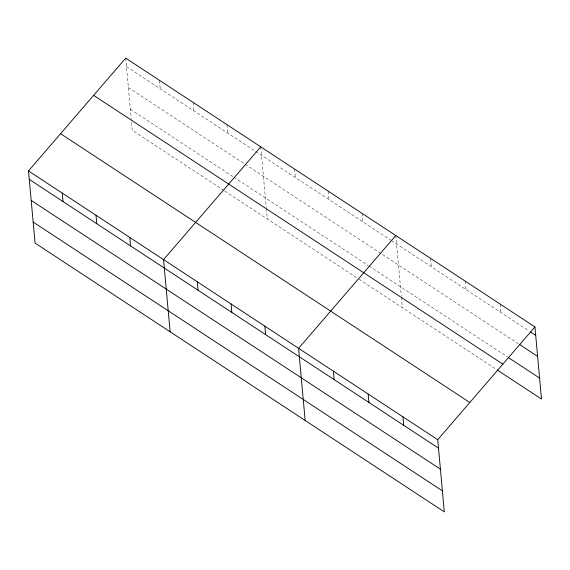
<?xml version="1.0" encoding="UTF-8"?>
<svg xmlns="http://www.w3.org/2000/svg" width="570" height="570" viewBox="0 0 570 570"><rect width="100%" height="100%" fill="white"/><g stroke="black" fill="none" stroke-linecap="round" stroke-linejoin="round"><path stroke-width="0.43" stroke-dasharray="2.85 2.14" d="M126.462 66.576L254.904 150.943M255.638 151.421L390.692 240.12M391.426 240.604L529.038 330.992M128.378 87.602L244.345 163.768M245.079 164.246L518.372 343.746M130.352 109.262L233.102 176.75M233.835 177.227L368.149 265.449M368.883 265.926L507.763 357.141M224.01 190.537L132.261 130.281L131.307 119.771M224.744 191.021L358.323 278.759M359.057 279.236L496.356 369.417M500.147 304.074L500.916 312.517M465.362 281.224L466.132 289.674M430.578 258.381L431.348 266.824M395.794 235.531L401.323 296.293M401.401 297.169L402.356 307.679M362.028 213.358L362.798 221.801M328.27 191.185L329.04 199.628M294.505 169.005L295.274 177.455M260.746 146.832L266.276 207.594M266.354 208.47L267.309 218.98M226.981 124.659L227.751 133.102M193.223 102.486L193.985 110.929M159.458 80.306L160.227 88.756M125.699 58.133L131.228 118.895"/><path stroke-width="0.85" d="M534.931 326.923L437.739 439.719L444.301 511.867L35.069 243.077L28.5 170.929L125.699 58.133L534.931 326.923L541.5 399.071L497.09 369.901M260.746 146.832L163.547 259.635L170.117 331.783M395.794 235.531L298.594 348.334L305.164 420.482M530.52 331.961L535.7 335.367M519.854 344.722L537.617 356.385M508.504 357.632L539.583 378.045M93.623 95.354L502.861 364.144M60.577 133.708L469.815 402.498M28.5 170.929L437.739 439.719M29.27 179.379L438.508 448.163M31.179 200.398L440.418 469.188M33.153 222.058L442.391 490.848M402.954 416.87L403.724 425.32M368.17 394.027L368.94 402.47M333.386 371.177L334.148 379.627M264.836 326.154L265.606 334.604M231.071 303.981L231.84 312.424M197.313 281.808L198.082 290.251M129.789 237.455L130.559 245.905M96.024 215.282L96.793 223.725M62.265 193.109L63.028 201.552"/></g></svg>
